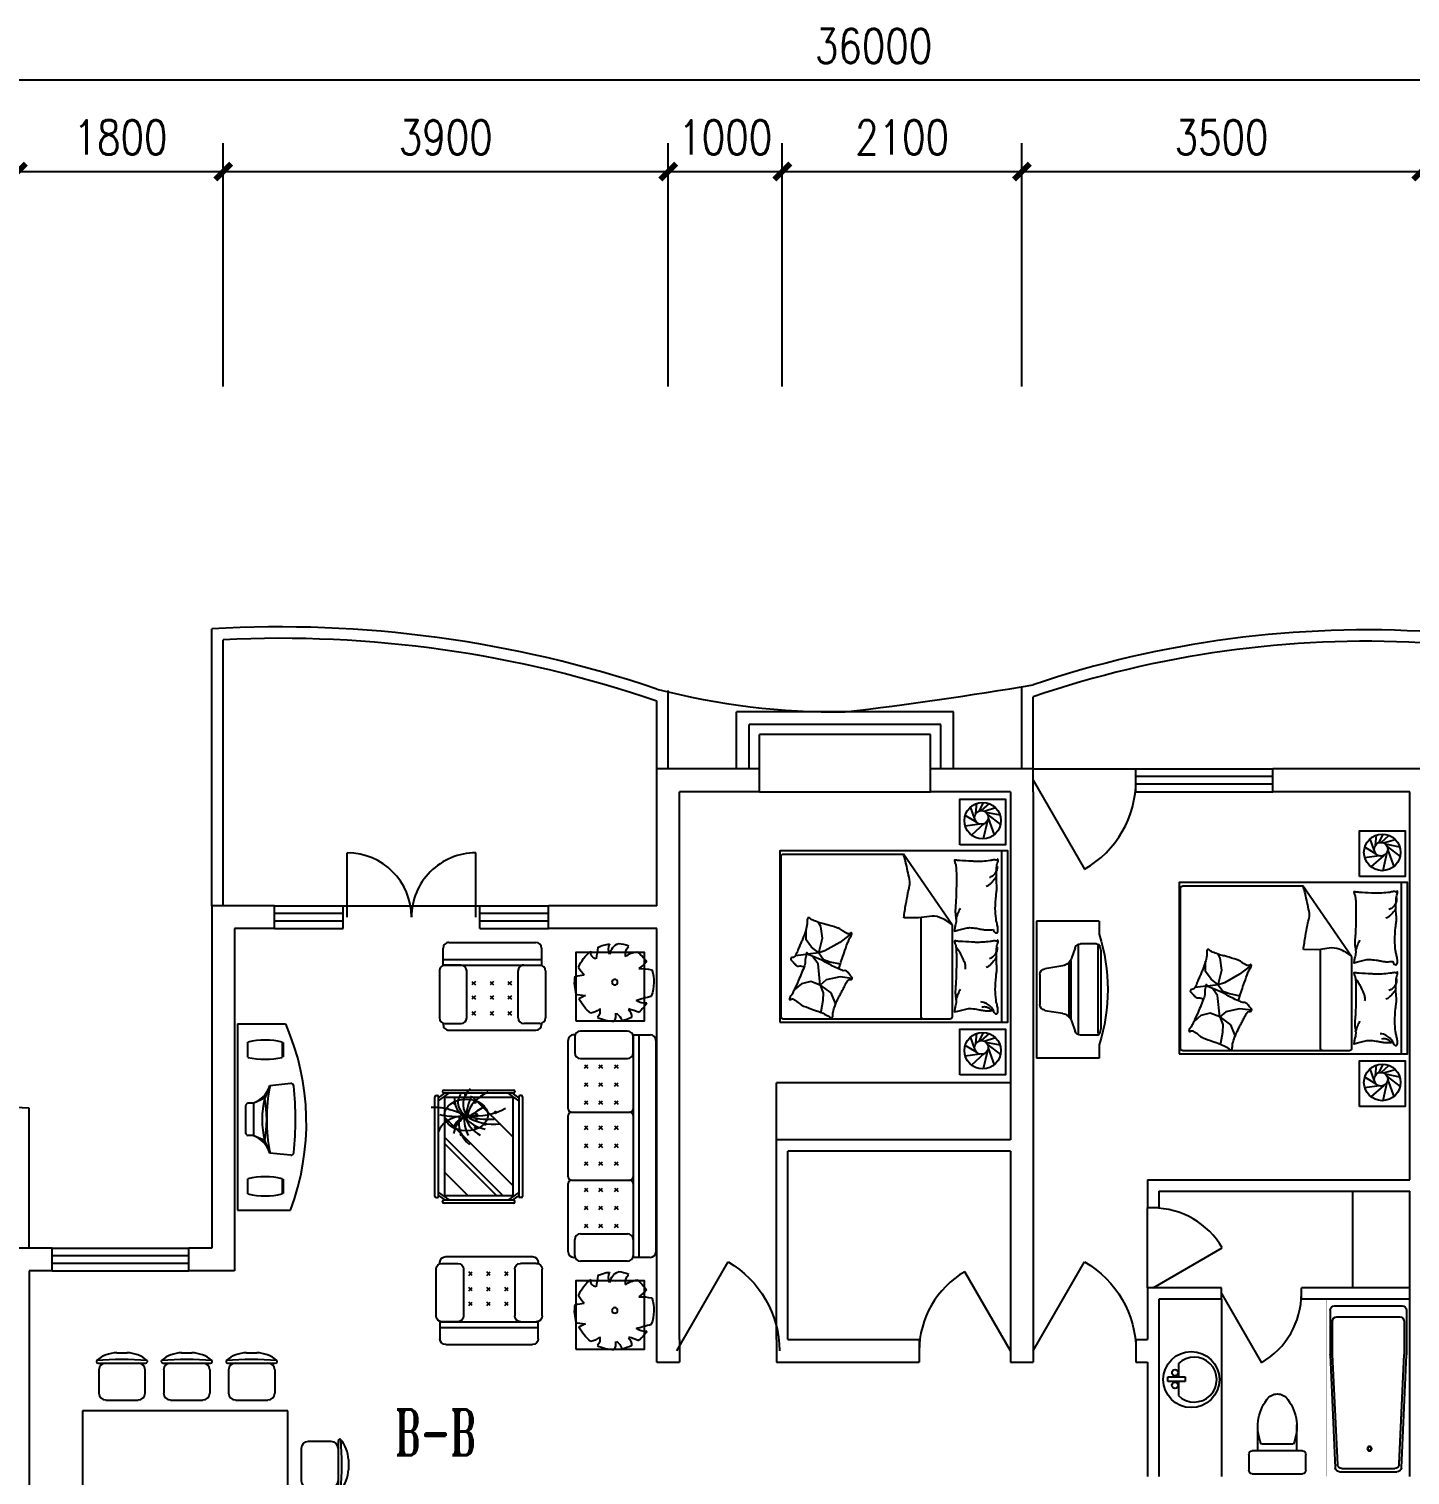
# Model space of a CAD drawing. Header units: millimetres. Extents: x 921 to 48431, y 453 to 41754.
# Drawn here: x 16680 to 28786, y 29033 to 41707 of the extents above; entities that cross this region are included whole.
import ezdxf
from ezdxf.enums import TextEntityAlignment as Align

# ---------------------------------------------------------------- set-up
doc = ezdxf.new("R2010")
doc.units = ezdxf.units.MM
for name, color, linetype in [('3', 7, 'Continuous'), ('4', 7, 'Continuous'), ('JJ', 8, 'Continuous'), ('LINE', 7, 'Continuous'), ('PUB_DIM', 3, 'Continuous'), ('PUB_WINDW', 7, 'Continuous'), ('TOILET', 7, 'Continuous'), ('WALL', 255, 'Continuous'), ('WINDOW', 2, 'Continuous'), ('WINDOW_TEXT', 7, 'Continuous')]:
    doc.layers.add(name, color=color, linetype=linetype)
doc.styles.add('_ROMANT', font='ROMANT', dxfattribs={"width": 0.6})
doc.styles.add('DIM_FONT', font='SIMPLEX', dxfattribs={"width": 0.8})
doc.styles.add('SIMPLEX', font='SIMPLEX.SHX')
doc.styles.get("Standard").update_dxf_attribs({"font": 'arial.ttf'})
doc.dimstyles.new('NORMAL', dxfattribs={"dimscale": 2, "dimtxt": 300, "dimasz": 1, "dimexe": 250, "dimexo": 300, "dimgap": 0.09, "dimtad": 1, "dimtoh": 1, "dimdec": 0, "dimzin": 0, "dimdsep": 46, "dimtxsty": 'DIM_FONT', "dimcen": 0.09, "dimadec": 0, "dimazin": 0, "dimtfac": 1, "dimtdec": 0, "dimtix": 1, "dimtofl": 0, "dimtmove": 2, "dimatfit": 3, "dimfxl": 1, "dimtolj": 1, "dimtzin": 0, "dimarcsym": 0})

# ---------------------------------------------------------------- blocks, each defined once
blk = doc.blocks.new('_DIMX')
at = {"const_width": 50}
blk.add_lwpolyline([(-70, -70), (70, 70)], dxfattribs=at)
blk = doc.blocks.new('*D79')
at = {"color": 4, "linetype": 'ByBlock', "transparency": 16777216}
for p, q in [((554845, -297518), (554845, -294515)), ((590845, -297518), (590845, -294515)), ((590844, -294765), (554846, -294765))]:
    blk.add_line(p, q, dxfattribs=at)
at = {"layer": 'DEFPOINTS', "color": 0, "linetype": 'ByBlock', "transparency": 16777216}
for p in [(554845, -294765), (554845, -297818), (590845, -297818)]:
    blk.add_point(p, dxfattribs=at)
at = {"color": 4, "linetype": 'ByBlock', "transparency": 16777216, "rotation": 180}
blk.add_blockref('_DIMX', (554845, -294765), dxfattribs=at)
at = {"color": 4, "linetype": 'ByBlock', "transparency": 16777216}
blk.add_blockref('_DIMX', (590845, -294765), dxfattribs=at)
at = {"color": 7, "linetype": 'ByBlock', "transparency": 16777216, "insert": (572845, -294465), "char_height": 300, "attachment_point": 5, "style": 'DIM_FONT'}
blk.add_mtext('\\A1;36000', dxfattribs=at)
blk = doc.blocks.new('U_B22PJQ')
for p, q in [((335, 1564), (434, 1564)), ((966, 1564), (1065, 1564)), ((1597, 1564), (1697, 1564)), ((154, 1464), (614, 1464)), ((786, 1464), (1246, 1464)), ((1417, 1464), (1877, 1464)), ((159, 1397), (159, 1172)), ((609, 1397), (609, 1172)), ((791, 1397), (791, 1172)), ((1241, 1397), (1241, 1172)), ((1422, 1397), (1422, 1172)), ((1872, 1397), (1872, 1172)), ((0, 1000), (0, 0)), ((2000, 1000), (0, 1000)), ((227, 1104), (542, 1104)), ((858, 1104), (1173, 1104)), ((1490, 1104), (1805, 1104)), ((2000, 0), (2000, 1000)), ((2491, 704), (2491, 244)), ((2131, 632), (2131, 317)), ((2423, 699), (2198, 699)), ((2591, 524), (2591, 425)), ((2423, 249), (2198, 249)), ((0, 0), (2000, 0)), ((542, -104), (227, -104)), ((1147, -104), (832, -104)), ((1805, -104), (1490, -104)), ((159, -397), (159, -172)), ((609, -397), (609, -172)), ((765, -397), (765, -172)), ((1215, -397), (1215, -172)), ((1422, -397), (1422, -172)), ((1872, -397), (1872, -172)), ((614, -464), (154, -464)), ((1220, -464), (760, -464)), ((1877, -464), (1417, -464)), ((434, -564), (335, -564)), ((1039, -564), (940, -564)), ((1697, -564), (1597, -564))]:
    blk.add_line(p, q)
for centre, radius, start, end in [((344, 1249), 316, 91.7651, 130.7265), ((424, 1249), 316, 49.2735, 88.2349), ((976, 1249), 316, 91.7651, 130.7265), ((1055, 1249), 316, 49.2735, 88.2349), ((1607, 1249), 316, 91.7651, 130.7265), ((1687, 1249), 316, 49.2735, 88.2349), ((145, 1480), 10, 130.7265, 202.67), ((154, 1484), 20, 202.67, 270), ((384, -1214), 2713, 84.8023, 95.1977), ((227, 1397), 67.5, 90, 180), ((542, 1397), 67.5, 0, 90), ((614, 1484), 20, 270, 337.33), ((624, 1480), 10, 337.33, 49.2735), ((776, 1480), 10, 130.7265, 202.67), ((786, 1484), 20, 202.67, 270), ((1016, -1214), 2713, 84.8023, 95.1977), ((858, 1397), 67.5, 90, 180), ((1173, 1397), 67.5, 0, 90), ((1246, 1484), 20, 270, 337.33), ((1255, 1480), 10, 337.33, 49.2735), ((1408, 1480), 10, 130.7265, 202.67), ((1417, 1484), 20, 202.67, 270), ((1647, -1214), 2713, 84.8023, 95.1977), ((1490, 1397), 67.5, 90, 180), ((1805, 1397), 67.5, 0, 90), ((1877, 1484), 20, 270, 337.33), ((1886, 1480), 10, 337.33, 49.2735), ((227, 1172), 67.5, 180, 270), ((542, 1172), 67.5, 270, 0), ((858, 1172), 67.5, 180, 270), ((1173, 1172), 67.5, 270, 0), ((1490, 1172), 67.5, 180, 270), ((1805, 1172), 67.5, 270, 0), ((2511, 704), 20, 112.67, 180), ((2507, 713), 10, 40.7265, 112.67), ((-187, 474), 2713, 354.8023, 5.1977), ((2275, 514), 316, 1.7651, 40.7265), ((2198, 632), 67.5, 90, 180), ((2423, 632), 67.5, 0, 90), ((2275, 434), 316, 319.2735, 358.2349), ((2198, 317), 67.5, 180, 270), ((2423, 317), 67.5, 270, 0), ((2511, 244), 20, 180, 247.33), ((2507, 235), 10, 247.33, 319.2735), ((227, -172), 67.5, 90, 180), ((542, -172), 67.5, 0, 90), ((832, -172), 67.5, 90, 180), ((1147, -172), 67.5, 0, 90), ((1490, -172), 67.5, 90, 180), ((1805, -172), 67.5, 0, 90), ((227, -397), 67.5, 180, 270), ((542, -397), 67.5, 270, 0), ((832, -397), 67.5, 180, 270), ((1147, -397), 67.5, 270, 0), ((1490, -397), 67.5, 180, 270), ((1805, -397), 67.5, 270, 0), ((145, -480), 10, 157.33, 229.2735), ((154, -484), 20, 90, 157.33), ((344, -249), 316, 229.2735, 268.2349), ((384, 2214), 2713, 264.8023, 275.1977), ((424, -249), 316, 271.7651, 310.7265), ((614, -484), 20, 22.67, 90), ((624, -480), 10, 310.7265, 22.67), ((750, -480), 10, 157.33, 229.2735), ((760, -484), 20, 90, 157.33), ((990, 2214), 2713, 264.8023, 275.1977), ((950, -249), 316, 229.2735, 268.2349), ((1029, -249), 316, 271.7651, 310.7265), ((1220, -484), 20, 22.67, 90), ((1229, -480), 10, 310.7265, 22.67), ((1408, -480), 10, 157.33, 229.2735), ((1417, -484), 20, 90, 157.33), ((1607, -249), 316, 229.2735, 268.2349), ((1647, 2214), 2713, 264.8023, 275.1977), ((1687, -249), 316, 271.7651, 310.7265), ((1877, -484), 20, 22.67, 90), ((1886, -480), 10, 310.7265, 22.67)]:
    blk.add_arc(centre, radius, start, end)
at = {"style": 'DIM_FONT', "width": 0.8, "flags": 9}
for tag in ['XSIZE', 'YSIZE']:
    blk.add_attdef(tag, (0, 0), '', height=0.5, dxfattribs=at)
blk = doc.blocks.new('U_B25PKY')
for p, q in [((0, 421), (-1632, 421)), ((-1632, 421), (-1632, -42)), ((0, 421), (0, 0)), ((-1489, 330), (-1356, 330)), ((-1022, 183), (-979, 278)), ((-977, 288), (-977, 327)), ((-695, 283), (-977, 283)), ((-719, 351), (-953, 351)), ((-695, 288), (-695, 327)), ((-650, 183), (-693, 278)), ((-292, 330), (-159, 330)), ((-1151, -45), (-1131, 138)), ((-1131, 138), (-1022, 183)), ((-541, 138), (-650, 183)), ((-521, -45), (-541, 138)), ((-1356, 30), (-1489, 30)), ((-1486, 28), (-1360, 28)), ((-1486, 22), (-1486, 28)), ((-1360, 22), (-1486, 22)), ((-1360, 28), (-1360, 22)), ((-159, 30), (-292, 30)), ((-288, 28), (-163, 28)), ((-288, 22), (-288, 28)), ((-163, 22), (-288, 22)), ((-163, 28), (-163, 22))]:
    blk.add_line(p, q)
for centre, radius, start, end in [((-813, 180), 693, 167.4936, 192.5064), ((-2033, 180), 693, 347.4936, 12.5064), ((-1206, 368), 242, 287.8629, 340.7144), ((-1001, 288), 24, 335.571, 0), ((-953, 327), 24, 90, 180), ((-719, 327), 24, 0, 90), ((-466, 368), 242, 199.2856, 252.1371), ((-671, 288), 24, 180, 204.429), ((384, 180), 693, 167.4936, 192.5064), ((-835, 180), 693, 347.4936, 12.5064), ((-836, -1344), 1510, 78.7291, 101.2709), ((-836, -540), 747, 75.5623, 104.4377), ((-836, 1237), 1071, 259.9835, 280.0165), ((-867, 1977), 2159, 249.253, 293.6744), ((-1127, -47), 24, 173.8008, 270), ((-836, 2854), 2940, 264.3155, 275.6845), ((-545, -47), 24, 270, 6.1992)]:
    blk.add_arc(centre, radius, start, end)
at = {"style": 'DIM_FONT', "width": 0.6, "flags": 9}
for tag in ['XSIZE', 'YSIZE']:
    blk.add_attdef(tag, (0, 0), '', height=0.5, dxfattribs=at)
blk = doc.blocks.new('U_B4CPY')
at = {"layer": 'PUB_DIM', "rotation": 270}
blk.add_blockref('U_B25PKY', (-421, 0), dxfattribs=at)
at = {"style": 'DIM_FONT', "width": 0.8, "flags": 9}
for tag in ['XSIZE', 'YSIZE']:
    blk.add_attdef(tag, (0, 0), '', height=0.5, dxfattribs=at)
blk = doc.blocks.new('_WBLK')
for p, q in [((-0.5, 0.5), (0.5, 0.5)), ((0.5, 0.167), (-0.5, 0.167)), ((0.5, -0.167), (-0.5, -0.167)), ((-0.5, -0.5), (0.5, -0.5))]:
    blk.add_line(p, q)
at = {"style": 'SIMPLEX', "flags": 9}
blk.add_attdef('A', text='', height=1, dxfattribs=at).set_placement((0, 1.5), align=Align.MIDDLE)
blk = doc.blocks.new('_DBLK')
blk.add_line((-0.5, 0), (0, -0.866))
blk.add_arc((-0.5, 0), 1, 300, 0)
at = {"style": 'SIMPLEX', "flags": 9}
blk.add_attdef('A', text='', height=1, dxfattribs=at).set_placement((0, 1.5), align=Align.MIDDLE)
blk = doc.blocks.new('M_C56KIS')
for p, q in [((62, 318), (72, 242)), ((72, 242), (101, 299)), ((101, 299), (101, 299))]:
    blk.add_line(p, q)
blk.add_lwpolyline([(294, 325), (294, -275), (-306, -275), (-306, 325)], close=True)
blk.add_circle((-46, -16), 24.7)
for centre, radius, start, end in [((-46, -12), 340, 112.0103, 142.6392), ((-371, -22), 380, 45.9782, 58.5315), ((-666, 365), 570, 348.5728, 356.6649), ((-46, -12), 348, 72.0426, 98.475), ((-46, -12), 341, 37.2751, 64.8245), ((-46, -12), 338, 154.3498, 173.0356), ((-402, 850), 718, 274.1465, 282.1238), ((-307, 139), 56.5, 8.941, 100.0107), ((207, 198), 84.2, 254.8555, 310.96), ((82, 215), 145, 319.7203, 351.7151), ((-46, -12), 345, 0.5321, 25.5856), ((-277, -88), 115, 97.3912, 159.6952), ((-332, -105), 143, 71.8009, 110.5991), ((-46, -12), 342, 185.9236, 201.5277), ((-287, -214), 106, 81.8314, 131.8278), ((-119, -230), 194, 141.6582, 174.3093), ((241, 102), 125, 263.2775, 297.8128), ((333, 45), 131, 215.3868, 249.7411), ((-46, -12), 344, 334.0767, 348.9021), ((-46, -12), 333, 216.594, 237.4464), ((-456, -26), 353, 310.8536, 325.193), ((259, -243), 425, 177.9455, 193.2146), ((1320, -611), 1274, 161.2865, 167.5451), ((-13, -284), 151, 354.7323, 32.8544), ((-46, -12), 339, 302.6098, 320.6752), ((1199, 167), 1058, 196.6397, 201.9099), ((262, -63), 99.6, 227.0454, 270.9651), ((-46, -12), 346, 251.5307, 290.63)]:
    blk.add_arc(centre, radius, start, end)
at = {"style": 'DIM_FONT', "width": 0.8, "flags": 9}
for tag in ['XSIZE', 'YSIZE']:
    blk.add_attdef(tag, (0, 0), '', height=0.5, dxfattribs=at)
blk = doc.blocks.new('M_C47JEV')
for p, q in [((381, 770), (-381, 770)), ((-465, 250), (-465, 661)), ((-431, 711), (-431, 720)), ((-415, 711), (-275, 711)), ((-225, 661), (-225, 250)), ((-136, 606), (-166, 637)), ((-166, 606), (-136, 637)), ((-9, 606), (21, 637)), ((21, 606), (-9, 637)), ((179, 606), (149, 637)), ((149, 606), (179, 637)), ((225, 661), (225, 250)), ((415, 711), (275, 711)), ((431, 711), (431, 720)), ((465, 250), (465, 661)), ((-136, 469), (-166, 499)), ((-166, 469), (-136, 499)), ((21, 469), (-9, 499)), ((-9, 469), (21, 499)), ((179, 469), (149, 499)), ((149, 469), (179, 499)), ((-136, 342), (-166, 372)), ((-166, 342), (-136, 372)), ((21, 342), (-9, 372)), ((-9, 342), (21, 372)), ((179, 342), (149, 372)), ((149, 342), (179, 372)), ((-431, 50), (-431, 203)), ((431, 200), (-431, 200)), ((431, 150), (-431, 150)), ((-275, 200), (-415, 200)), ((275, 200), (415, 200)), ((431, 200), (431, 50)), ((381, 0), (-381, 0))]:
    blk.add_line(p, q)
for centre, start, end in [((-381, 720), 90, 180), ((381, 720), 360, 90), ((-415, 661), 90, 180), ((-275, 661), 0, 90), ((275, 661), 90, 180), ((415, 661), 0, 90), ((-415, 250), 180, 270), ((-275, 250), 270, 0), ((275, 250), 180, 270), ((415, 250), 270, 0), ((-381, 50), 180, 270), ((381, 50), 270, 0)]:
    blk.add_arc(centre, 50, start, end)
at = {"style": 'DIM_FONT', "width": 0.8, "flags": 9}
for tag in ['XSIZE', 'YSIZE']:
    blk.add_attdef(tag, (0, 0), '', height=0.5, dxfattribs=at)
blk = doc.blocks.new('M_E33IEP')
for p, q in [((135, 135), (135, 20)), ((44, -21), (44, 20)), ((44, 20), (194, 20)), ((194, 20), (194, -21)), ((194, -21), (44, -21)), ((135, -21), (135, -144))]:
    blk.add_line(p, q)
for centre, radius in [((248, -5), 246), ((106, 56), 26.7), ((105, -55), 26.7)]:
    blk.add_circle(centre, radius)
blk.add_arc((274, -5), 197, 225.2527, 134.7473)
at = {"style": 'DIM_FONT', "width": 0.8, "flags": 9}
for tag in ['XSIZE', 'YSIZE']:
    blk.add_attdef(tag, (0, 0), '', height=0.5, dxfattribs=at)
at = {"width": 0.8, "flags": 9}
for tag in ['XSIZE', 'YSIZE']:
    blk.add_attdef(tag, (2, -251), '', height=150, dxfattribs=at)
blk = doc.blocks.new('M_E24TTP')
at = {"layer": 'TOILET', "color": 7}
for p, q in [((-170, 200), (-170, 430)), ((170, 200), (170, 430)), ((-140, 260), (140, 260)), ((-250, 30), (-250, 170)), ((-220, 200), (220, 200)), ((250, 170), (250, 30)), ((220, 0), (-220, 0))]:
    blk.add_line(p, q, dxfattribs=at)
for centre, radius, start, end in [((227, 413), 398, 143.3619, 202.5495), ((0, 590), 110, 33.4509, 146.5491), ((-227, 413), 398, 337.4505, 36.6381), ((-220, 170), 30, 90, 180), ((220, 170), 30, 0, 90), ((-220, 30), 30, 180, 270), ((220, 30), 30, 270, 0)]:
    blk.add_arc(centre, radius, start, end, dxfattribs=at)
at = {"style": 'DIM_FONT', "width": 0.8, "flags": 9}
for tag in ['XSIZE', 'YSIZE']:
    blk.add_attdef(tag, (0, 0), '', height=0.5, dxfattribs=at)
blk = doc.blocks.new('M_E10')
for p, q in [((-740, -70), (-740, -680)), ((-700, -30), (-302, -30)), ((-640, -90), (-640, -660)), ((-600, -50), (-300, -50)), ((-300, -50), (695, -96)), ((-298, -30), (724, -76)), ((760, -116), (760, -634)), ((730, -136), (730, -614)), ((-700, -720), (-302, -720)), ((-600, -700), (-300, -700)), ((695, -654), (-300, -700)), ((685, -654), (-300, -700)), ((724, -674), (-298, -720))]:
    blk.add_line(p, q)
at = {"const_width": 1.5}
for points in [[(-800, 0), (800, 0)], [(-800, -750), (-800, 0)], [(800, 0), (800, -750)], [(800, -750), (-800, -750)]]:
    blk.add_lwpolyline(points, dxfattribs=at)
for radius in [20, 16]:
    blk.add_circle((550, -386), radius)
for centre, start, end in [((-700, -70), 90, 180), ((-600, -90), 90, 180), ((-302, -70), 83.7966, 90), ((690, -136), 0, 83.3675), ((720, -116), 0, 83.7966), ((690, -614), 276.6325, 0), ((720, -634), 276.2034, 0), ((-700, -680), 180, 270), ((-600, -660), 180, 270), ((-302, -680), 270, 276.2034)]:
    blk.add_arc(centre, 40, start, end)
at = {"width": 0.8, "flags": 9}
for tag in ['XSIZE', 'YSIZE']:
    blk.add_attdef(tag, (0, 0), '', height=0.5, dxfattribs=at)
blk = doc.blocks.new('M_C5')
for p, q in [((-60, 63), (-50, 152)), ((-28, 86), (7, 160)), ((-9, 88), (59, 149)), ((-54, -14), (-154, 45)), ((-71, 21), (-106, 120)), ((12, 83), (112, 114)), ((26, 75), (152, 50)), ((42, 53), (156, -35)), ((48, 21), (102, -123)), ((-26, -30), (-153, -47)), ((14, -26), (-99, -126)), ((41, -2), (5, -160))]:
    blk.add_line(p, q)
for centre, radius in [((0, 0), 160), ((-11, 28), 60)]:
    blk.add_circle(centre, radius)
at = {"width": 0.8, "flags": 9}
for tag in ['XSIZE', 'YSIZE']:
    blk.add_attdef(tag, (0, 0), '', height=0.5, dxfattribs=at)
blk = doc.blocks.new('M_C54TQD')
for p, q in [((0, -52), (1500, -52)), ((853, -489), (46, -489)), ((853, -489), (1472, -916)), ((26, -509), (26, -1968)), ((46, -761), (915, -761)), ((1472, -1968), (1472, -916)), ((381, -1368), (395, -1471)), ((778, -1368), (698, -1472)), ((161, -1514), (137, -1518)), ((255, -1552), (161, -1514)), ((395, -1471), (369, -1593)), ((528, -1559), (509, -1470)), ((698, -1472), (623, -1603)), ((90, -1638), (87, -1645)), ((188, -1621), (90, -1638)), ((257, -1618), (188, -1621)), ((324, -1645), (255, -1552)), ((324, -1645), (257, -1618)), ((369, -1593), (324, -1645)), ((324, -1645), (510, -1664)), ((324, -1645), (355, -1728)), ((548, -1617), (528, -1559)), ((605, -1658), (548, -1617)), ((623, -1603), (605, -1658)), ((605, -1658), (734, -1626)), ((734, -1626), (837, -1640)), ((837, -1640), (873, -1660)), ((355, -1728), (335, -1810)), ((510, -1664), (560, -1700)), ((560, -1700), (572, -1709)), ((592, -1767), (580, -1861)), ((605, -1658), (594, -1752)), ((605, -1658), (655, -1721)), ((655, -1721), (720, -1769)), ((720, -1769), (813, -1769)), ((335, -1810), (281, -1873)), ((46, -1988), (1452, -1988))]:
    blk.add_line(p, q)
blk.add_lwpolyline([(0, -2000), (0, 0), (1500, 0), (1500, -2000)], close=True)
for points in [[(101, -127, -0.263368), (73, -108, -0.494818), (82, -89, -0.049225), (100, -88, -0.036831), (124, -89, -0.031893), (161, -97, 0.035782), (195, -104, 0.032941), (285, -110, 0.026564), (396, -104, 0.017905), (434, -99, -0.033397), (454, -97, -0.03204), (491, -97, 0.018442), (555, -101, 0.010837), (620, -100, 0.014624), (668, -97, 0.111249), (691, -89, -0.153708), (708, -86, -0.076444), (715, -87, -0.215512), (717, -89, -0.585858), (714, -92, 0.363489), (709, -95, 0.191716), (709, -106, -0.129675), (711, -123, -0.01735), (708, -140, 0.019326), (706, -155, 0.018818), (699, -223, 0.021828), (698, -283, 0.006204), (700, -316, 0.001963), (706, -423, 0.028341), (710, -459, -0.117014), (709, -468, -0.36606), (708, -469, -0.03973), (694, -466, -0.048309), (681, -461, 0.062981), (670, -457, 0.04058), (647, -454, 0.014345), (580, -451, 0.005484), (454, -452, 0.007153), (358, -455, 0.008762), (316, -458, -0.008153), (270, -461, -0.06251), (213, -456, 0.078669), (167, -454, 0.047825), (145, -459, -0.034494), (114, -466, -0.023571), (89, -469, -0.510228), (88, -468), (95, -438), (116, -356, 0.073041), (118, -336, 0.023305), (112, -275, 0.018299), (108, -252, -0.01097), (101, -214, -0.042281), (98, -180, -0.027201), (101, -126)], [(575, -101, 0.027842), (551, -111, 0.048685), (539, -119, 0.023666), (511, -144, 0.031223), (492, -164, 0.046801), (486, -172, 0.023191), (478, -189)], [(657, -95, 0.088153), (622, -98, 0.088153), (591, -114, 0.077547), (569, -135, 0.077547), (555, -162)], [(810, -127, -0.263368), (782, -108, -0.494818), (791, -89, -0.049225), (809, -88, -0.036831), (833, -89, -0.031893), (871, -97, 0.035782), (905, -104, 0.032941), (994, -110, 0.026564), (1106, -104, 0.017905), (1143, -99, -0.033397), (1163, -97, -0.03204), (1200, -97, 0.018442), (1265, -101, 0.010837), (1329, -100, 0.014624), (1377, -97, 0.111249), (1400, -89, -0.153708), (1417, -86, -0.076444), (1424, -87, -0.215512), (1426, -89, -0.585858), (1423, -92, 0.363489), (1419, -95, 0.191716), (1419, -106, -0.129675), (1421, -123, -0.01735), (1418, -140, 0.019326), (1415, -155, 0.018818), (1408, -223, 0.021828), (1407, -283, 0.006204), (1409, -316, 0.001963), (1415, -423, 0.028341), (1419, -459, -0.117014), (1419, -468, -0.36606), (1417, -469, -0.03973), (1404, -466, -0.048309), (1390, -461, 0.062981), (1379, -457, 0.04058), (1356, -454, 0.014345), (1289, -451, 0.005484), (1164, -452, 0.007153), (1067, -455, 0.008762), (1025, -458, -0.008153), (979, -461, -0.06251), (922, -456, 0.078669), (877, -454, 0.047825), (854, -459, -0.034494), (823, -466, -0.023571), (798, -469, -0.510228), (797, -468), (805, -438), (825, -356, 0.073041), (827, -336, 0.023305), (821, -275, 0.018299), (817, -252, -0.01097), (810, -214, -0.042281), (807, -180, -0.027201), (810, -126)], [(1284, -101, 0.027842), (1260, -111, 0.048685), (1248, -119, 0.023666), (1220, -144, 0.031223), (1201, -164, 0.046801), (1196, -172, 0.023191), (1188, -189)], [(1366, -95, 0.088153), (1332, -98, 0.088153), (1300, -114, 0.077547), (1279, -135, 0.077547), (1265, -162)], [(99, -143, -0.05369), (114, -156, -0.070312), (122, -168, -0.015448), (125, -177, -0.013244), (129, -187, -0.082127), (132, -205, -0.064164), (129, -228)], [(101, -127, -0.077379), (136, -152, -0.077379), (161, -187, -0.047525), (171, -211, -0.047525), (176, -238)], [(661, -455, 0.016108), (622, -429, 0.024599), (595, -414, 0.009477), (546, -391, 0.015937), (516, -378, 0.072521), (500, -375, 0.033339), (463, -375)], [(191, -454, 0.009729), (219, -445, 0.009729), (246, -435, 0.007971), (267, -426, 0.007971), (289, -416)], [(853, -489, -0.085272), (917, -599, -0.124044), (926, -686), (912, -782), (914, -912)], [(901, -454, 0.009729), (928, -445, 0.009729), (955, -435, 0.007971), (977, -426, 0.007971), (998, -416)], [(914, -912, 0.007867), (1032, -894, 0.009508), (1128, -876, 0.006616), (1193, -862, -0.023828), (1212, -858, -0.080713), (1230, -859, -0.009591), (1383, -891, -0.013133), (1416, -899, -0.007859), (1472, -916)], [(464, -1480, 0.025626), (476, -1478, 0.0108), (605, -1436, 0.00456), (692, -1405, 0.01125), (727, -1391, 0.069394), (746, -1380, -0.079756), (763, -1371, -0.106399), (778, -1368, -0.328642), (782, -1372, -0.299547), (779, -1378, 0.189917), (774, -1387, 0.033518), (773, -1397, 0.075627), (773, -1402, 0.053489), (776, -1410, 0.017838), (788, -1432, 0.038394), (805, -1456, -0.059529), (816, -1472, -0.035943), (826, -1498, -0.011245), (852, -1585, -0.006203), (862, -1624, 0.010783), (868, -1647, 0.019485), (873, -1660, 0.005062), (892, -1710, 0.101392), (909, -1736, -0.223768), (914, -1749, -0.25558), (911, -1754, -0.081563), (895, -1759, -0.071805), (878, -1759, 0.069985), (861, -1759, 0.03546), (801, -1772, 0.029432), (732, -1797, 0.001554), (699, -1811, -0.00152), (665, -1826, -0.004735), (629, -1840, 0.00382), (586, -1859, 0.296001), (564, -1891, -0.649774), (542, -1900, -0.02319), (538, -1895, 0.0288), (534, -1892, 0.005727), (527, -1886, -0.004358), (519, -1878, -0.027528), (502, -1861, -0.046214), (493, -1850, -0.194121), (490, -1833, 0.133719), (489, -1809, 0.005779), (482, -1787, 0.008882)]]:
    blk.add_lwpolyline(points, format="xyb")
blk.add_lwpolyline([(58, -1583, 0.101392), (40, -1559, -0.223768), (34, -1546, -0.25558), (36, -1541, -0.081563), (52, -1535, -0.071805), (69, -1534, 0.069985), (86, -1532, 0.03546), (145, -1515, 0.029432), (211, -1485, 0.001554), (244, -1468, -0.00152), (276, -1451, -0.004735), (311, -1433, 0.00382), (353, -1412, 0.296001), (372, -1378, -0.649774), (393, -1367, -0.02319), (398, -1372, 0.0288), (402, -1375, 0.005727), (409, -1380, -0.004358), (418, -1387, -0.027528), (436, -1403, -0.046214), (445, -1414, -0.194121), (450, -1430, 0.133719), (453, -1454, 0.011505), (471, -1496, 0.008882), (497, -1550, 0.012426), (535, -1618, -0.033612), (547, -1644), (570, -1701), (588, -1744, 0.224341), (603, -1757, -0.722772), (603, -1766, -0.103513), (599, -1767, 0.053465), (592, -1767, 0.030109), (569, -1772, -0.031436), (547, -1776, -0.05324), (532, -1776, 0.05518), (517, -1777, 0.056271), (492, -1783, 0.0108), (366, -1835, 0.00456), (281, -1873, 0.01125), (247, -1889, 0.069394), (229, -1902, -0.079756), (213, -1912, -0.106399), (199, -1915, -0.328642), (195, -1912, -0.299547), (196, -1906, 0.189917), (201, -1896, 0.033518), (202, -1886, 0.075627), (201, -1882, 0.053489), (197, -1874, 0.017838), (184, -1853, 0.038394), (165, -1830, -0.059529), (153, -1815, -0.035943), (140, -1790, -0.011245), (108, -1705, -0.006203), (95, -1667, 0.010783), (87, -1645, 0.019485), (82, -1632, 0.005062)], format="xyb", close=True)
for centre, start, end in [((46, -509), 90, 180), ((46, -741), 180, 270), ((46, -1968), 180, 270), ((1452, -1968), 270, 0)]:
    blk.add_arc(centre, 20, start, end)
at = {"style": 'DIM_FONT', "width": 0.8, "flags": 9}
for tag in ['XSIZE', 'YSIZE']:
    blk.add_attdef(tag, (0, 0), '', height=0.5, dxfattribs=at)
blk = doc.blocks.new('M_C46QQU')
for p, q in [((-925, 770), (-327, 770)), ((-269, 770), (269, 770)), ((327, 770), (925, 770)), ((-1008, 250), (-1008, 661)), ((-975, 711), (-975, 720)), ((-958, 711), (-818, 711)), ((-768, 661), (-768, 250)), ((-298, 740), (-298, 230)), ((298, 740), (298, 230)), ((768, 661), (768, 250)), ((958, 711), (818, 711)), ((975, 711), (975, 720)), ((1008, 250), (1008, 661)), ((-713, 627), (-683, 597)), ((-683, 627), (-713, 597)), ((-556, 627), (-526, 597)), ((-526, 627), (-556, 597)), ((-398, 627), (-368, 597)), ((-368, 627), (-398, 597)), ((-138, 627), (-168, 597)), ((-168, 627), (-138, 597)), ((20, 627), (-11, 597)), ((-11, 627), (20, 597)), ((177, 627), (147, 597)), ((147, 627), (177, 597)), ((368, 627), (398, 597)), ((398, 627), (368, 597)), ((526, 627), (556, 597)), ((556, 627), (526, 597)), ((683, 627), (713, 597)), ((713, 627), (683, 597)), ((-713, 500), (-683, 469)), ((-683, 500), (-713, 469)), ((-556, 500), (-526, 469)), ((-526, 500), (-556, 469)), ((-398, 500), (-368, 469)), ((-368, 500), (-398, 469)), ((-138, 500), (-168, 469)), ((-168, 500), (-138, 469)), ((20, 500), (-11, 469)), ((-11, 500), (20, 469)), ((177, 500), (147, 469)), ((147, 500), (177, 469)), ((368, 500), (398, 469)), ((398, 500), (368, 469)), ((526, 500), (556, 469)), ((556, 500), (526, 469)), ((683, 500), (713, 469)), ((713, 500), (683, 469)), ((-713, 363), (-683, 332)), ((-683, 363), (-713, 332)), ((-526, 363), (-556, 332)), ((-556, 363), (-526, 332)), ((-398, 363), (-368, 332)), ((-368, 363), (-398, 332)), ((-138, 363), (-168, 332)), ((-168, 363), (-138, 332)), ((-11, 363), (20, 332)), ((20, 363), (-11, 332)), ((177, 363), (147, 332)), ((147, 363), (177, 332)), ((368, 363), (398, 332)), ((398, 363), (368, 332)), ((556, 363), (526, 332)), ((526, 363), (556, 332)), ((683, 363), (713, 332)), ((713, 363), (683, 332)), ((-975, 50), (-975, 203)), ((975, 200), (-975, 200)), ((975, 150), (-975, 150)), ((-818, 200), (-958, 200)), ((818, 200), (958, 200)), ((975, 200), (975, 50)), ((925, 0), (-925, 0))]:
    blk.add_line(p, q)
for centre, radius, start, end in [((-925, 720), 50, 90, 180), ((-328, 740), 30, 360, 90), ((-268, 740), 30, 90, 180), ((268, 740), 30, 0, 90), ((328, 740), 30, 90, 180), ((925, 720), 50, 360, 90), ((-958, 661), 50, 90, 180), ((-818, 661), 50, 0, 90), ((818, 661), 50, 90, 180), ((958, 661), 50, 0, 90), ((-958, 250), 50, 180, 270), ((-818, 250), 50, 270, 0), ((-328, 230), 30, 270, 0), ((-268, 230), 30, 180, 270), ((268, 230), 30, 270, 360), ((328, 230), 30, 180, 270), ((818, 250), 50, 180, 270), ((958, 250), 50, 270, 0), ((-925, 50), 50, 180, 270), ((925, 50), 50, 270, 0)]:
    blk.add_arc(centre, radius, start, end)
at = {"style": 'DIM_FONT', "width": 0.8, "flags": 9}
for tag in ['XSIZE', 'YSIZE']:
    blk.add_attdef(tag, (0, 0), '', height=0.5, dxfattribs=at)
blk = doc.blocks.new('M_C57NTX')
for p, q in [((-435.8, 293.4), (473.1, 293.4)), ((-496.3, -226.1), (-496.3, 232.8)), ((-486.3, 242.8), (-481.3, 242.8)), ((-427.3, 268.4), (-471.3, 224.4)), ((-399, 268.4), (-471.3, 196.1)), ((-471.3, -226.1), (-471.3, 232.8)), ((-445.8, 283.4), (-445.8, 278.4)), ((-435.8, 268.4), (473.1, 268.4)), ((-431.3, 72.4), (-216.6, 228.4)), ((-431.3, -116.3), (43.1, 228.4)), ((-431.3, -159.2), (102.3, 228.4)), ((-336.1, -221.6), (283.4, 228.4)), ((436.4, 268.4), (508.7, 196.1)), ((464.7, 268.4), (508.7, 224.4)), ((483.1, 283.4), (483.1, 278.4)), ((508.7, 232.8), (508.7, -226.1)), ((523.7, 242.8), (518.7, 242.8)), ((533.7, 232.8), (533.7, -226.1)), ((106, -221.6), (468.7, 41.8)), ((-399, -261.6), (-471.3, -189.3)), ((436.4, -261.6), (508.7, -189.3)), ((-486.3, -236.1), (-481.3, -236.1)), ((-427.3, -261.6), (-471.3, -217.6)), ((-445.8, -276.6), (-445.8, -271.6)), ((473.1, -261.6), (-435.8, -261.6)), ((473.1, -286.6), (-435.8, -286.6)), ((464.7, -261.6), (508.7, -217.6)), ((483.1, -276.6), (483.1, -271.6)), ((523.7, -236.1), (518.7, -236.1))]:
    blk.add_line(p, q)
blk.add_lwpolyline([(-431.3, -221.6), (-431.3, 228.4), (468.7, 228.4), (468.7, -221.6)], close=True)
at = {"const_width": 12}
for points in [[(123.4, 119.9, 1), (135.4, 119.9, 1)], [(225.1, 149.5, 1), (237.1, 149.5, 1)], [(252.6, 126.5, 1), (264.6, 126.5, 1)], [(288.3, 106.6, 1), (300.3, 106.6, 1)], [(293.8, 93.5, 1), (305.8, 93.5, 1)], [(307.5, 86.9, 1), (319.5, 86.9, 1)], [(409.3, 162.8, 1), (421.3, 162.8, 1)], [(486.2, 90.2, 1), (498.2, 90.2, 1)], [(189.4, 24.2, 1), (201.4, 24.2, 1)], [(263.6, 17.6, 1), (275.6, 17.6, 1)], [(277.3, 83.6, 1), (289.3, 83.6, 1)], [(296.6, 73.7, 1), (308.6, 73.7, 1)], [(304.8, 17.6, 1), (316.8, 17.6, 1)], [(417.5, 27.5, 1), (429.5, 27.5, 1)], [(219.6, -38.5, 1), (231.6, -38.5, 1)], [(324.1, -107.7, 1), (336.1, -107.7, 1)]]:
    blk.add_lwpolyline(points, format="xyb", close=True, dxfattribs=at)
blk.add_circle((307.6, 86), 144.3)
for centre, radius, start, end in [((-435.8, 283.4), 10, 90, 180), ((156.2, 293.1), 219.3, 342.94564, 6.48138), ((473.1, 283.4), 10, 0, 90), ((-486.3, 232.8), 10, 90, 180), ((-481.3, 232.8), 10, 0, 90), ((-435.8, 278.4), 10, 180, 270), ((108.6, 83.2), 192.6, 6.99045, 78.02836), ((781.4, 125.5), 489.9, 163.85612, 179.11051), ((-394.7, 504.4), 810.4, 328.98728, 340.36101), ((473.1, 278.4), 10, 270, 0), ((518.7, 232.8), 10, 90, 180), ((523.7, 232.8), 10, 0, 90), ((228, -157.3), 292.8, 78.55155, 130.98153), ((279.7, -402.1), 502.4, 88.32856, 108.729), ((110, -88), 258.8, 48.7581, 83.8624), ((175.6, 42.4), 126.2, 28.89012, 78.45792), ((421.1, -27.3), 168.8, 62.99086, 135.91017), ((404.5, -127.5), 234.4, 53.32313, 115.76326), ((448, -69.4), 232.8, 85.87406, 126.95584), ((343.6, -193.6), 291.3, 103.04524, 139.77663), ((363.8, -83.6), 190.4, 114.09558, 166.29534), ((481.8, -98.4), 259.7, 134.48606, 189.37622), ((613.2, -62), 345.5, 155.08876, 185.96372), ((267.2, -554.8), 642.2, 70.5249, 87.82437), ((624, 27.5), 325.2, 171.24958, 218.23328), ((-1013.4, -1156.3), 1790, 39.04877, 42.6799), ((268.8, -207.6), 287.3, 31.31505, 82.13779), ((-486.3, -226.1), 10, 180, 270), ((-481.3, -226.1), 10, 270, 0), ((-435.8, -271.6), 10, 90, 180), ((-435.8, -276.6), 10, 180, 270), ((473.1, -271.6), 10, 0, 90), ((473.1, -276.6), 10, 270, 0), ((518.7, -226.1), 10, 180, 270), ((523.7, -226.1), 10, 270, 0)]:
    blk.add_arc(centre, radius, start, end)
at = {"style": 'DIM_FONT', "width": 0.8, "flags": 9}
for tag in ['YSIZE', 'XSIZE']:
    blk.add_attdef(tag, (0, 0), '', height=0.5, dxfattribs=at)
blk = doc.blocks.new('Z1')
at = {"layer": '4'}
for p, q in [((0, 0), (1200, 0)), ((0, -550), (0, 0)), ((1200, -550), (1200, 0)), ((392, -230), (418, -72)), ((468, -30), (732, -30)), ((782, -72), (808, -230)), ((215, -365), (985, -365)), ((234, -339), (325, -308)), ((344, -300), (856, -300)), ((365, -283), (835, -283)), ((875, -308), (966, -339)), ((200, -527), (200, -386)), ((1000, -527), (1000, -386)), ((0, -550), (115, -550)), ((215, -537), (985, -537)), ((223, -556), (260, -565)), ((260, -565), (940, -565)), ((940, -565), (977, -556)), ((1085, -550), (1200, -550))]:
    blk.add_line(p, q, dxfattribs=at)
for centre, radius, start, end in [((468, -80), 50, 90, 170.5377), ((732, -80), 50, 9.4623, 90), ((293, -213), 100, 288.4349, 350.5377), ((907, -213), 100, 189.4623, 251.5651), ((250, -386), 50, 108.4349, 180), ((950, -386), 50, 0, 71.5651), ((600, 981), 1606, 252.4358, 287.5642), ((230, -527), 30, 180, 255.9638), ((970, -527), 30, 284.0362, 0)]:
    blk.add_arc(centre, radius, start, end, dxfattribs=at)
blk = doc.blocks.new('U_B16KIP')
at = {"layer": 'JJ', "xscale": -1, "rotation": 89.99999999993828}
blk.add_blockref('Z1', (-550, 1200), dxfattribs=at)
at = {"style": 'DIM_FONT', "width": 0.8, "flags": 9}
for tag in ['XSIZE', 'YSIZE']:
    blk.add_attdef(tag, (0, 0), '', height=0.5, dxfattribs=at)
blk = doc.blocks.new('_DBLK1')
for p, q in [((-0.47, 0), (-0.47, -0.47)), ((0.47, 0), (0.47, -0.47))]:
    blk.add_line(p, q)
for centre, start, end in [((-0.47, 0), 270, 0), ((0.47, 0), 180, 270)]:
    blk.add_arc(centre, 0.47, start, end)
at = {"layer": 'WINDOW_TEXT', "style": 'SIMPLEX', "flags": 9}
blk.add_attdef('A', text='', height=1, dxfattribs=at).set_placement((0, 1.5), align=Align.MIDDLE)
blk = doc.blocks.new('*D71')
at = {"color": 4, "linetype": 'ByBlock', "transparency": 16777216}
for p, q in [((570145, -297448), (570145, -295315)), ((574045, -297448), (574045, -295315)), ((570146, -295565), (574044, -295565))]:
    blk.add_line(p, q, dxfattribs=at)
at = {"layer": 'DEFPOINTS', "color": 0, "linetype": 'ByBlock', "transparency": 16777216}
for p in [(574045, -295565), (570145, -297748), (574045, -297748)]:
    blk.add_point(p, dxfattribs=at)
at = {"color": 4, "linetype": 'ByBlock', "transparency": 16777216, "rotation": 180}
blk.add_blockref('_DIMX', (570145, -295565), dxfattribs=at)
at = {"color": 4, "linetype": 'ByBlock', "transparency": 16777216}
blk.add_blockref('_DIMX', (574045, -295565), dxfattribs=at)
at = {"color": 7, "linetype": 'ByBlock', "transparency": 16777216, "insert": (572095, -295265), "char_height": 300, "attachment_point": 5, "style": 'DIM_FONT'}
blk.add_mtext('\\A1;3900', dxfattribs=at)
blk = doc.blocks.new('*D70')
at = {"color": 4, "linetype": 'ByBlock', "transparency": 16777216}
for p, q in [((568345, -297448), (568345, -295315)), ((570145, -297448), (570145, -295315)), ((568346, -295565), (570144, -295565))]:
    blk.add_line(p, q, dxfattribs=at)
at = {"layer": 'DEFPOINTS', "color": 0, "linetype": 'ByBlock', "transparency": 16777216}
for p in [(570145, -295565), (568345, -297748), (570145, -297748)]:
    blk.add_point(p, dxfattribs=at)
at = {"color": 4, "linetype": 'ByBlock', "transparency": 16777216, "rotation": 180}
blk.add_blockref('_DIMX', (568345, -295565), dxfattribs=at)
at = {"color": 4, "linetype": 'ByBlock', "transparency": 16777216}
blk.add_blockref('_DIMX', (570145, -295565), dxfattribs=at)
at = {"color": 7, "linetype": 'ByBlock', "transparency": 16777216, "insert": (569245, -295265), "char_height": 300, "attachment_point": 5, "style": 'DIM_FONT'}
blk.add_mtext('\\A1;1800', dxfattribs=at)
blk = doc.blocks.new('*D74')
at = {"color": 4, "linetype": 'ByBlock', "transparency": 16777216}
for p, q in [((577145, -297448), (577145, -295315)), ((580645, -297448), (580645, -295315)), ((577146, -295565), (580644, -295565))]:
    blk.add_line(p, q, dxfattribs=at)
at = {"layer": 'DEFPOINTS', "color": 0, "linetype": 'ByBlock', "transparency": 16777216}
for p in [(580645, -295565), (577145, -297748), (580645, -297748)]:
    blk.add_point(p, dxfattribs=at)
at = {"color": 4, "linetype": 'ByBlock', "transparency": 16777216, "rotation": 180}
blk.add_blockref('_DIMX', (577145, -295565), dxfattribs=at)
at = {"color": 4, "linetype": 'ByBlock', "transparency": 16777216}
blk.add_blockref('_DIMX', (580645, -295565), dxfattribs=at)
at = {"color": 7, "linetype": 'ByBlock', "transparency": 16777216, "insert": (578895, -295265), "char_height": 300, "attachment_point": 5, "style": 'DIM_FONT'}
blk.add_mtext('\\A1;3500', dxfattribs=at)
blk = doc.blocks.new('*D73')
at = {"color": 4, "linetype": 'ByBlock', "transparency": 16777216}
for p, q in [((575045, -297448), (575045, -295315)), ((577145, -297448), (577145, -295315)), ((575046, -295565), (577144, -295565))]:
    blk.add_line(p, q, dxfattribs=at)
at = {"layer": 'DEFPOINTS', "color": 0, "linetype": 'ByBlock', "transparency": 16777216}
for p in [(577145, -295565), (575045, -297748), (577145, -297748)]:
    blk.add_point(p, dxfattribs=at)
at = {"color": 4, "linetype": 'ByBlock', "transparency": 16777216, "rotation": 180}
blk.add_blockref('_DIMX', (575045, -295565), dxfattribs=at)
at = {"color": 4, "linetype": 'ByBlock', "transparency": 16777216}
blk.add_blockref('_DIMX', (577145, -295565), dxfattribs=at)
at = {"color": 7, "linetype": 'ByBlock', "transparency": 16777216, "insert": (576095, -295265), "char_height": 300, "attachment_point": 5, "style": 'DIM_FONT'}
blk.add_mtext('\\A1;2100', dxfattribs=at)
blk = doc.blocks.new('*D72')
at = {"color": 4, "linetype": 'ByBlock', "transparency": 16777216}
for p, q in [((574045, -297448), (574045, -295315)), ((575045, -297448), (575045, -295315)), ((574044, -295565), (574043, -295565)), ((574045, -295565), (575045, -295565)), ((575046, -295565), (575047, -295565))]:
    blk.add_line(p, q, dxfattribs=at)
at = {"layer": 'DEFPOINTS', "color": 0, "linetype": 'ByBlock', "transparency": 16777216}
for p in [(575045, -295565), (574045, -297748), (575045, -297748)]:
    blk.add_point(p, dxfattribs=at)
at = {"color": 4, "linetype": 'ByBlock', "transparency": 16777216}
blk.add_blockref('_DIMX', (574045, -295565), dxfattribs=at)
at = {"color": 4, "linetype": 'ByBlock', "transparency": 16777216, "rotation": 180}
blk.add_blockref('_DIMX', (575045, -295565), dxfattribs=at)
at = {"color": 7, "linetype": 'ByBlock', "transparency": 16777216, "insert": (574545, -295265), "char_height": 300, "attachment_point": 5, "style": 'DIM_FONT'}
blk.add_mtext('\\A1;1000', dxfattribs=at)
blk = doc.blocks.new('1T4F64')
at = {"layer": '3'}
for p, q in [((5649.2, -345.9), (5649.2, 2080.9)), ((5749.2, -345.9), (5749.2, 1986.1)), ((9649.2, 854.1), (9649.2, 1541.8)), ((12749.2, 854.1), (12749.2, 1574.6)), ((9549.2, 854.1), (9549.2, 1448.4)), ((12849.2, 854.1), (12849.2, 1486.1)), ((10249.2, 854.1), (10249.2, 1354.1)), ((12149.2, 1354.1), (10249.2, 1354.1)), ((12149.2, 854.1), (12149.2, 1354.1)), ((12039.2, 1244.1), (10359.2, 1244.1)), ((10359.2, 854.1), (10359.2, 1244.1)), ((11949.2, 1154.1), (10449.2, 1154.1)), ((10449.2, 854.1), (10449.2, 1154.1)), ((11949.2, 854.1), (11949.2, 1154.1)), ((12039.2, 854.1), (12039.2, 1244.1)), ((12849.2, 854.1), (13749.2, 854.1)), ((10449.2, 654.1), (11949.2, 654.1)), ((6799.2, -345.9), (7999.2, -345.9)), ((10599.2, -2395.9), (10599.2, -1895.9)), ((12649.2, -1895.9), (10599.2, -1895.9)), ((4049.2, -3345.9), (4049.2, -2119.1)), ((15649.2, -3693.9), (15649.2, -2845.9)), ((13849.2, -3693.9), (13849.2, -2993.9)), ((14499.2, -3793.9), (14499.2, -5345.9))]:
    blk.add_line(p, q, dxfattribs=at)
for points in [[(12205.7, 188.7), (12205.7, 588.7), (12605.7, 588.7), (12605.7, 188.7)], [(15707.8, -89.9), (15707.8, 310.1), (16107.8, 310.1), (16107.8, -89.9)], [(12205.7, -1827), (12205.7, -1427), (12605.7, -1427), (12605.7, -1827)], [(15707.8, -2105.6), (15707.8, -1705.6), (16107.8, -1705.6), (16107.8, -2105.6)]]:
    blk.add_lwpolyline(points, close=True, dxfattribs=at)
for centre, radius, start, end in [((6247.3, -8190.8), 10289.1, 71.28205, 93.3326), ((15774.6, -7074.4), 9146.6, 86.39817, 108.65291), ((6247.3, -8190.8), 10189.1, 71.09141, 92.8022), ((15774.6, -7074.4), 9046.6, 86.99272, 108.86684), ((11104.5, 7479.2), 6125.8, 255.29192, 270.88562), ((7784.9, 30908.6), 29751.1, 276.58983, 279.80067), ((3451, -12390.8), 10289.1, 86.6674, 108.71795)]:
    blk.add_arc(centre, radius, start, end, dxfattribs=at)
at = {"layer": 'WALL'}
for p, q in [((10449.2, 854.1), (9549.2, 854.1)), ((9549.2, -345.9), (9549.2, 854.1)), ((10449.2, 654.1), (10449.2, 854.1)), ((12849.2, 854.1), (11949.2, 854.1)), ((11949.2, 654.1), (11949.2, 854.1)), ((12849.2, 654.1), (12849.2, 854.1)), ((13749.2, 654.1), (13749.2, 854.1)), ((13749.2, 654.1), (13749.2, 854.1)), ((14949.2, 654.1), (14949.2, 854.1)), ((16349.2, 854.1), (14949.2, 854.1)), ((9749.2, -4145.9), (9749.2, 654.1)), ((10449.2, 654.1), (9749.2, 654.1)), ((12649.2, 654.1), (11949.2, 654.1)), ((12649.2, 654.1), (12649.2, -2395.9)), ((12849.2, 654.1), (12849.2, -4145.9)), ((16149.2, 654.1), (14949.2, 654.1)), ((16149.2, -2745.9), (16149.2, 654.1)), ((6199.2, -345.9), (5649.2, -345.9)), ((5649.2, -345.9), (5649.2, -3345.9)), ((6199.2, -545.9), (6199.2, -345.9)), ((6799.2, -545.9), (6799.2, -345.9)), ((6799.2, -545.9), (6799.2, -345.9)), ((7999.2, -545.9), (7999.2, -345.9)), ((7999.2, -545.9), (7999.2, -345.9)), ((8599.2, -545.9), (8599.2, -345.9)), ((9549.2, -345.9), (8599.2, -345.9)), ((6199.2, -545.9), (5849.2, -545.9)), ((5849.2, -545.9), (5849.2, -3545.9)), ((9549.2, -545.9), (8599.2, -545.9)), ((9549.2, -4345.9), (9549.2, -545.9)), ((10599.2, -4145.9), (10599.2, -2395.9)), ((12649.2, -2395.9), (10599.2, -2395.9)), ((10699.2, -4145.9), (10699.2, -2495.9)), ((12649.2, -2495.9), (10699.2, -2495.9)), ((12649.2, -2495.9), (12649.2, -4145.9)), ((13849.2, -2745.9), (16149.2, -2745.9)), ((13849.2, -2745.9), (13849.2, -2993.9)), ((13949.2, -2845.9), (13949.2, -2993.9)), ((13949.2, -2845.9), (16149.2, -2845.9)), ((16149.2, -5345.9), (16149.2, -2845.9)), ((13949.2, -2993.9), (13849.2, -2993.9)), ((4249.2, -3345.9), (3849.2, -3345.9)), ((4249.2, -3545.9), (4249.2, -3345.9)), ((5449.2, -3545.9), (5449.2, -3345.9)), ((5649.2, -3345.9), (5449.2, -3345.9)), ((4049.2, -3545.9), (4049.2, -6845.9)), ((4249.2, -3545.9), (4049.2, -3545.9)), ((5849.2, -3545.9), (5449.2, -3545.9)), ((13949.2, -3693.9), (13849.2, -3693.9)), ((13849.2, -3693.9), (13849.2, -4145.9)), ((14499.2, -3693.9), (13949.2, -3693.9)), ((14499.2, -3793.9), (13949.2, -3793.9)), ((13949.2, -3793.9), (13949.2, -5345.9)), ((14499.2, -3793.9), (14499.2, -3693.9)), ((15199.2, -3793.9), (15199.2, -3693.9)), ((16149.2, -3693.9), (15199.2, -3693.9)), ((16149.2, -3793.9), (15199.2, -3793.9)), ((9749.2, -4145.9), (9749.2, -4345.9)), ((10599.2, -4145.9), (10599.2, -4345.9)), ((10699.2, -4145.9), (11849.2, -4145.9)), ((11849.2, -4145.9), (11849.2, -4345.9)), ((12649.2, -4145.9), (12649.2, -4345.9)), ((12849.2, -4145.9), (12849.2, -4345.9)), ((13749.2, -4145.9), (13849.2, -4145.9)), ((13749.2, -4145.9), (13749.2, -4345.9)), ((9549.2, -4345.9), (9749.2, -4345.9)), ((10599.2, -4345.9), (11849.2, -4345.9)), ((12649.2, -4345.9), (12849.2, -4345.9)), ((13749.2, -4345.9), (13849.2, -4345.9)), ((13849.2, -4345.9), (13849.2, -5345.9))]:
    blk.add_line(p, q, dxfattribs=at)
at = {"layer": '3'}
for name, p in [('M_C5', (12405.7, 400.5)), ('M_C5', (15907.8, 121.9)), ('U_B16KIP', (13427.3, -1680)), ('M_C5', (12405.7, -1615.1)), ('M_C5', (15907.8, -1893.7))]:
    blk.add_blockref(name, p, dxfattribs=at)
at = {"layer": '3', "xscale": -1}
for name, p, rotation in [('M_C54TQD', (12626.5, -1364.2), 270), ('M_C54TQD', (16128.6, -1642.8), 270), ('M_C56KIS', (9165.5, -1061.1), 90), ('M_C56KIS', (9165.5, -3937.6), 90)]:
    blk.add_blockref(name, p, dxfattribs=dict(at, rotation=rotation))
at = {"layer": '3', "xscale": -0.97, "yscale": 0.97, "zscale": 0.97, "rotation": 89.99999999999999}
blk.add_blockref('M_E10', (15421.7, -4569.9), dxfattribs=at)
at = {"layer": '3', "xscale": 0.9, "yscale": 0.9, "zscale": 0.9}
blk.add_blockref('U_B22PJQ', (4515.6, -5670.7), dxfattribs=at)
at = {"layer": '3', "xscale": -1}
blk.add_blockref('M_E24TTP', (14988.4, -5323.4), dxfattribs=at)
at = {"layer": 'LINE'}
for name, p, rotation in [('M_C47JEV', (8108.6, -666.4), 180), ('U_B4CPY', (5875.4, -1381.3), 180), ('M_C46QQU', (9542, -2451.9), 90)]:
    blk.add_blockref(name, p, dxfattribs=dict(at, rotation=rotation))
at = {"layer": 'LINE', "xscale": 0.96061, "yscale": 1.3245, "rotation": 90}
blk.add_blockref('M_C57NTX', (7993.1, -2473.7), dxfattribs=at)
at = {"layer": 'LINE', "xscale": -1}
blk.add_blockref('M_C47JEV', (8080.2, -4190.5), dxfattribs=at)
at = {"layer": 'LINE'}
blk.add_blockref('M_E33IEP', (13986, -4493), dxfattribs=at)
at = {"layer": 'WINDOW'}
for name, p, xscale, yscale, zscale in [('_WBLK', (14349.2, 754.1), 1200, 200, 1200), ('_DBLK', (13299.2, 754.1), 900, 900, 900), ('_WBLK', (6499.2, -445.9), 600, 200, 600), ('_WBLK', (8299.2, -445.9), 600, 200, 600), ('_WBLK', (4849.2, -3445.9), 1200, 200.0000000000873, 1200), ('_DBLK', (14849.2, -3743.9), 700, 700, 700)]:
    blk.add_blockref(name, p, dxfattribs=dict(at, xscale=xscale, yscale=yscale, zscale=zscale))
for name, p, xscale, yscale, zscale, rotation in [('_DBLK1', (7399.2, -445.9), 1200, 1200, 1200, 180), ('_DBLK', (13899.2, -3343.9), 700, 700, 700, 90), ('_DBLK', (10174.2, -4245.9), -900, 900, 900, 180), ('_DBLK', (13299.2, -4245.9), -900, 900, 900, 180), ('_DBLK', (12249.2, -4245.9), 800, 800, 800, 180)]:
    blk.add_blockref(name, p, dxfattribs=dict(at, xscale=xscale, yscale=yscale, zscale=zscale, rotation=rotation))
at = {"style": '_ROMANT', "width": 0.6}
blk.add_text('B-B', height=400, rotation=360, dxfattribs=at).set_placement((7254.7, -5161))
at = {"layer": '3'}
for base, p1, p2, picture, middle in [((5749.2, 6089.1), (3949.2, 3905.6), (5749.2, 3905.6), '*D70', (7849.2, 6389.1)), ((9649.2, 6089.1), (5749.2, 3905.6), (9649.2, 3905.6), '*D71', (10699.2, 6389.1)), ((10649.2, 6089.1), (9649.2, 3905.6), (10649.2, 3905.6), '*D72', (13149.2, 6389.1)), ((12749.2, 6089.1), (10649.2, 3905.6), (12749.2, 3905.6), '*D73', (14699.2, 6389.1)), ((16249.2, 6089.1), (12749.2, 3905.6), (16249.2, 3905.6), '*D74', (17499.2, 6389.1))]:
    dim = blk.add_linear_dim(base=base, p1=p1, p2=p2, dimstyle='NORMAL', dxfattribs=at)
    dim.commit()
    dim.dimension.update_dxf_attribs({"geometry": picture, "text_midpoint": middle, "insert": (-564395.4, 301653.9)})
at = {"layer": 'WINDOW'}
dim = blk.add_linear_dim(base=(-6550.8, 6889.1), p1=(29449.2, 3835.6), p2=(-6550.8, 3835.6), dimstyle='NORMAL', dxfattribs=at)
dim.commit()
dim.dimension.update_dxf_attribs({"geometry": '*D79', "text_midpoint": (11449.2, 7189.1), "insert": (-561395.4, 301653.9)})

msp = doc.modelspace()

# ---------------------------------------------------------------- block references
at = {"layer": 'PUB_WINDW'}
msp.add_blockref('1T4F64', (12634, 34368), dxfattribs=at)

doc.saveas('drawing.dxf')
